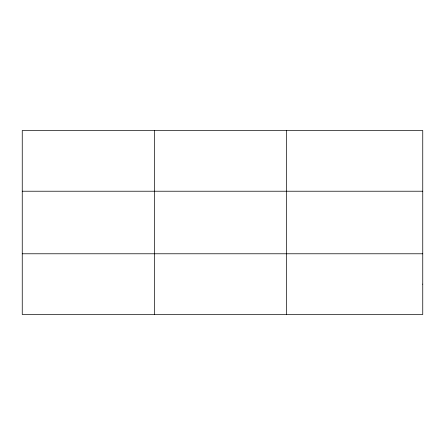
<?xml version="1.0" encoding="UTF-8"?>
<svg xmlns="http://www.w3.org/2000/svg" width="445" height="445" viewBox="0 0 445 445"><rect width="100%" height="100%" fill="white"/><g stroke="black" fill="none" stroke-linecap="round" stroke-linejoin="round"><path stroke-width="0.67" d="M154.415 314.498L154.415 130.502M286.58 314.498L286.58 130.502M22.25 191.222L422.75 191.222M22.25 253.778L422.75 253.778M422.75 284.138L422.75 314.498L22.25 314.498L22.25 130.502L422.75 130.502L422.75 284.138"/></g></svg>
